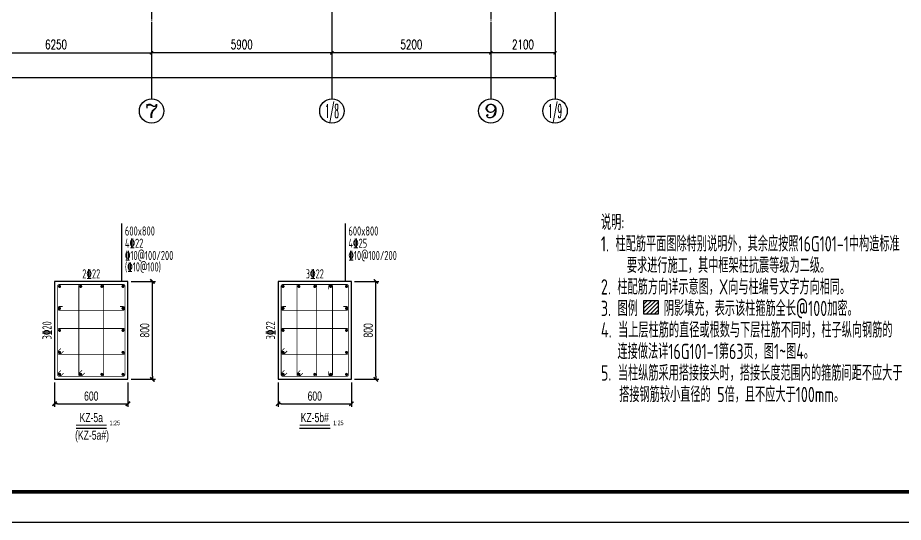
# Model space of a CAD drawing. Extents: x -441005 to 725361, y -182459 to 319313.
# Drawn here: x 6471 to 35442, y -86950 to -70450 of the extents above; entities that cross this region are included whole.
import ezdxf
from ezdxf.enums import TextEntityAlignment as Align

# ---------------------------------------------------------------- set-up
doc = ezdxf.new("R2010")
doc.units = 0
doc.header["$LTSCALE"] = 100
doc.linetypes.add('DOTE', pattern=[2.42, 2, -0.2, 0.02, -0.2])
doc.layers.get('0').update_dxf_attribs({"linetype": 'CONTINUOUS'})
doc.layers.get('Defpoints').update_dxf_attribs({"linetype": 'CONTINUOUS'})
for name, color, linetype in [('AXIS', 3, 'CONTINUOUS'), ('AXIS_TEXT', 7, 'CONTINUOUS'), ('DOTE', 8, 'DOTE'), ('link', 6, 'CONTINUOUS'), ('outline', 7, 'CONTINUOUS'), ('REIN', 1, 'CONTINUOUS'), ('S说明&图名', 4, 'CONTINUOUS'), ('z-计算配筋', 7, 'CONTINUOUS'), ('z-详图标注', 3, 'CONTINUOUS'), ('图框', 7, 'CONTINUOUS')]:
    doc.layers.add(name, color=color, linetype=linetype)
doc.styles.add('_TCH_AXIS', font='COMPLEX', dxfattribs={"bigfont": 'GBCBIG'})
doc.styles.add('_TCH_DIM_T3', font='simplex_.ttf', dxfattribs={"width": 0.705882, "bigfont": 'GBCBIG'})
doc.styles.add('BW_Dim', font='Bweng.shx', dxfattribs={"width": 0.7, "bigfont": 'hztxt.shx'})
doc.styles.add('BW_Label', font='Bweng.shx', dxfattribs={"width": 0.7, "bigfont": 'hztxt.shx'})
doc.styles.add('BW_Rein', font='Tssdeng.shx', dxfattribs={"width": 0.7, "bigfont": 'hztxt.shx'})
doc.styles.add('COMPLEX', font='COMPLEX')
doc.styles.add('TSSD_Rein', font='Tssdeng.shx', dxfattribs={"width": 0.7, "bigfont": '1.shx'})
doc.dimstyles.new('_TCH_ARCH&&100', dxfattribs={"dimtxt": 297.5, "dimasz": 100, "dimexe": 250, "dimexo": 300, "dimgap": 126.25, "dimtad": 1, "dimdec": 0, "dimzin": 0, "dimdsep": 46, "dimtxsty": '_TCH_DIM_T3', "dimblk": 'ARCHTICK', "dimcen": 0.09, "dimclrt": 7, "dimazin": 2, "dimtfac": 1, "dimtdec": 0, "dimtix": 1, "dimtmove": 2, "dimatfit": 3, "dimfxl": 0, "dimtolj": 1, "dimtzin": 0, "dimarcsym": 0})
doc.dimstyles.new('Cyz_25_100', dxfattribs={"dimtxt": 300, "dimasz": 100, "dimexe": 100, "dimexo": 100, "dimgap": 100, "dimtad": 1, "dimdec": 0, "dimlfac": 0.25, "dimzin": 0, "dimdsep": 46, "dimtxsty": 'BW_Dim', "dimblk": '_bwk', "dimcen": 0, "dimclrt": 7, "dimadec": 0, "dimazin": 0, "dimtfac": 1, "dimtdec": 0, "dimtix": 1, "dimtmove": 2, "dimatfit": 0, "dimfxl": 0, "dimtolj": 1, "dimtzin": 0, "dimarcsym": 0})

# ---------------------------------------------------------------- blocks, each defined once
blk = doc.blocks.new('_AXISO')
blk.add_circle((0, 0), 0.5)
at = {"layer": 'AXIS_TEXT', "style": 'COMPLEX', "width": 1.041667}
blk.add_attdef('A', text='', height=0.56, dxfattribs=at).set_placement((-0.25, -0.28), (0.25, -0.28), align=Align.FIT)
blk = doc.blocks.new('_ArchTick')
at = {"color": 0, "linetype": 'ByBlock', "const_width": 0.4}
blk.add_lwpolyline([(-0.5, -0.5), (0.5, 0.5)], dxfattribs=at)
blk = doc.blocks.new('*D911')
at = {"layer": 'AXIS', "color": 0, "lineweight": -2}
for p, q in [((4600, -70900), (4600, -71850)), ((10850, -70900), (10850, -71850)), ((4600, -71600), (10850, -71600))]:
    blk.add_line(p, q, dxfattribs=at)
at = {"layer": 'Defpoints', "color": 0}
for p in [(4600, -70600), (10850, -70600), (10850, -71600)]:
    blk.add_point(p, dxfattribs=at)
at = {"layer": 'AXIS', "color": 0, "lineweight": -2, "xscale": 100, "yscale": 100, "zscale": 100, "rotation": 180}
blk.add_blockref('_ArchTick', (4600, -71600), dxfattribs=at)
at = {"layer": 'AXIS', "color": 0, "lineweight": -2, "xscale": 100, "yscale": 100, "zscale": 100}
blk.add_blockref('_ArchTick', (10850, -71600), dxfattribs=at)
at = {"layer": 'AXIS', "color": 7, "insert": (7725, -71325), "char_height": 297.5, "attachment_point": 5, "style": '_TCH_DIM_T3'}
blk.add_mtext('\\A1;6250', dxfattribs=at)
blk = doc.blocks.new('*D916')
at = {"layer": 'AXIS', "color": 0, "lineweight": -2}
for p, q in [((16750, -70900), (16750, -71850)), ((21950, -70900), (21950, -71850)), ((21950, -71600), (16750, -71600))]:
    blk.add_line(p, q, dxfattribs=at)
at = {"layer": 'Defpoints', "color": 0}
for p in [(16750, -70600), (21950, -70600), (16750, -71600)]:
    blk.add_point(p, dxfattribs=at)
at = {"layer": 'AXIS', "color": 0, "lineweight": -2, "xscale": 100, "yscale": 100, "zscale": 100, "rotation": 180}
blk.add_blockref('_ArchTick', (16750, -71600), dxfattribs=at)
at = {"layer": 'AXIS', "color": 0, "lineweight": -2, "xscale": 100, "yscale": 100, "zscale": 100}
blk.add_blockref('_ArchTick', (21950, -71600), dxfattribs=at)
at = {"layer": 'AXIS', "color": 7, "insert": (19350, -71325), "char_height": 297.5, "attachment_point": 5, "style": '_TCH_DIM_T3'}
blk.add_mtext('\\A1;5200', dxfattribs=at)
blk = doc.blocks.new('*D917')
at = {"layer": 'AXIS', "color": 0, "lineweight": -2}
for p, q in [((10850, -70900), (10850, -71850)), ((16750, -70900), (16750, -71850)), ((16750, -71600), (10850, -71600))]:
    blk.add_line(p, q, dxfattribs=at)
at = {"layer": 'Defpoints', "color": 0}
for p in [(10850, -70600), (16750, -70600), (10850, -71600)]:
    blk.add_point(p, dxfattribs=at)
at = {"layer": 'AXIS', "color": 0, "lineweight": -2, "xscale": 100, "yscale": 100, "zscale": 100, "rotation": 180}
blk.add_blockref('_ArchTick', (10850, -71600), dxfattribs=at)
at = {"layer": 'AXIS', "color": 0, "lineweight": -2, "xscale": 100, "yscale": 100, "zscale": 100}
blk.add_blockref('_ArchTick', (16750, -71600), dxfattribs=at)
at = {"layer": 'AXIS', "color": 7, "insert": (13800, -71325), "char_height": 297.5, "attachment_point": 5, "style": '_TCH_DIM_T3'}
blk.add_mtext('\\A1;5900', dxfattribs=at)
blk = doc.blocks.new('*D918')
at = {"layer": 'AXIS', "color": 0, "lineweight": -2}
for p, q in [((-29800, -70900), (-29800, -72650)), ((24050, -70900), (24050, -72650)), ((-29800, -72400), (24050, -72400))]:
    blk.add_line(p, q, dxfattribs=at)
at = {"layer": 'Defpoints', "color": 0}
for p in [(-29800, -70600), (24050, -70600), (24050, -72400)]:
    blk.add_point(p, dxfattribs=at)
at = {"layer": 'AXIS', "color": 0, "lineweight": -2, "xscale": 100, "yscale": 100, "zscale": 100, "rotation": 180}
blk.add_blockref('_ArchTick', (-29800, -72400), dxfattribs=at)
at = {"layer": 'AXIS', "color": 0, "lineweight": -2, "xscale": 100, "yscale": 100, "zscale": 100}
blk.add_blockref('_ArchTick', (24050, -72400), dxfattribs=at)
at = {"layer": 'AXIS', "color": 7, "insert": (-2875, -72125), "char_height": 297.5, "attachment_point": 5, "style": '_TCH_DIM_T3'}
blk.add_mtext('\\A1;53850', dxfattribs=at)
blk = doc.blocks.new('*D923')
at = {"layer": 'AXIS', "color": 0, "lineweight": -2}
for p, q in [((21950, -70900), (21950, -71850)), ((24050, -70900), (24050, -71850)), ((24050, -71600), (21950, -71600))]:
    blk.add_line(p, q, dxfattribs=at)
at = {"layer": 'Defpoints', "color": 0}
for p in [(21950, -70600), (24050, -70600), (21950, -71600)]:
    blk.add_point(p, dxfattribs=at)
at = {"layer": 'AXIS', "color": 0, "lineweight": -2, "xscale": 100, "yscale": 100, "zscale": 100, "rotation": 180}
blk.add_blockref('_ArchTick', (21950, -71600), dxfattribs=at)
at = {"layer": 'AXIS', "color": 0, "lineweight": -2, "xscale": 100, "yscale": 100, "zscale": 100}
blk.add_blockref('_ArchTick', (24050, -71600), dxfattribs=at)
at = {"layer": 'AXIS', "color": 7, "insert": (23000, -71325), "char_height": 297.5, "attachment_point": 5, "style": '_TCH_DIM_T3'}
blk.add_mtext('\\A1;2100', dxfattribs=at)
blk = doc.blocks.new('_bwk')
blk.add_line((-1, 0), (0, 0))
blk.add_lwpolyline([(-0.7, -0.7, 0.5, 0.5, 0), (0.7, 0.7, 0.5, 0.5, 0)], format="xyseb")
blk = doc.blocks.new('*D1196')
at = {"layer": 'Defpoints', "color": 0}
for p in [(17389, -79075), (18189, -79075), (17389, -82275)]:
    blk.add_point(p, dxfattribs=at)
at = {"layer": 'z-详图标注', "color": 0, "lineweight": -2}
for p, q in [((17489, -79075), (18289, -79075)), ((18189, -82175), (18189, -79175)), ((17489, -82275), (18289, -82275))]:
    blk.add_line(p, q, dxfattribs=at)
at = {"layer": 'z-详图标注', "color": 0, "lineweight": -2, "xscale": 100, "yscale": 100, "zscale": 100}
for p, rotation in [((18189, -79075), 90), ((18189, -82275), 270)]:
    blk.add_blockref('_bwk', p, dxfattribs=dict(at, rotation=rotation))
at = {"layer": 'z-详图标注', "color": 7, "insert": (17939, -80675), "char_height": 300, "attachment_point": 5, "rotation": 90, "style": 'BW_Dim'}
blk.add_mtext('\\A1;800', dxfattribs=at)
blk = doc.blocks.new('*D1197')
at = {"layer": 'Defpoints', "color": 0}
for p in [(14989, -82275), (17389, -82275), (17389, -83075)]:
    blk.add_point(p, dxfattribs=at)
at = {"layer": 'z-详图标注', "color": 0, "lineweight": -2}
for p, q in [((14989, -82375), (14989, -83175)), ((17389, -82375), (17389, -83175)), ((15089, -83075), (17289, -83075))]:
    blk.add_line(p, q, dxfattribs=at)
at = {"layer": 'z-详图标注', "color": 0, "lineweight": -2, "xscale": 100, "yscale": 100, "zscale": 100, "rotation": 180}
blk.add_blockref('_bwk', (14989, -83075), dxfattribs=at)
at = {"layer": 'z-详图标注', "color": 0, "lineweight": -2, "xscale": 100, "yscale": 100, "zscale": 100}
blk.add_blockref('_bwk', (17389, -83075), dxfattribs=at)
at = {"layer": 'z-详图标注', "color": 7, "insert": (16189, -82825), "char_height": 300, "attachment_point": 5, "style": 'BW_Dim'}
blk.add_mtext('\\A1;600', dxfattribs=at)
blk = doc.blocks.new('*D1198')
at = {"layer": 'Defpoints', "color": 0}
for p in [(10077, -79075), (10877, -79075), (10077, -82275)]:
    blk.add_point(p, dxfattribs=at)
at = {"layer": 'z-详图标注', "color": 0, "lineweight": -2}
for p, q in [((10177, -79075), (10977, -79075)), ((10877, -82175), (10877, -79175)), ((10177, -82275), (10977, -82275))]:
    blk.add_line(p, q, dxfattribs=at)
at = {"layer": 'z-详图标注', "color": 0, "lineweight": -2, "xscale": 100, "yscale": 100, "zscale": 100}
for p, rotation in [((10877, -79075), 90), ((10877, -82275), 270)]:
    blk.add_blockref('_bwk', p, dxfattribs=dict(at, rotation=rotation))
at = {"layer": 'z-详图标注', "color": 7, "insert": (10627, -80675), "char_height": 300, "attachment_point": 5, "rotation": 90, "style": 'BW_Dim'}
blk.add_mtext('\\A1;800', dxfattribs=at)
blk = doc.blocks.new('*D1199')
at = {"layer": 'Defpoints', "color": 0}
for p in [(7677, -82275), (10077, -82275), (10077, -83075)]:
    blk.add_point(p, dxfattribs=at)
at = {"layer": 'z-详图标注', "color": 0, "lineweight": -2}
for p, q in [((7677, -82375), (7677, -83175)), ((10077, -82375), (10077, -83175)), ((7777, -83075), (9977, -83075))]:
    blk.add_line(p, q, dxfattribs=at)
at = {"layer": 'z-详图标注', "color": 0, "lineweight": -2, "xscale": 100, "yscale": 100, "zscale": 100, "rotation": 180}
blk.add_blockref('_bwk', (7677, -83075), dxfattribs=at)
at = {"layer": 'z-详图标注', "color": 0, "lineweight": -2, "xscale": 100, "yscale": 100, "zscale": 100}
blk.add_blockref('_bwk', (10077, -83075), dxfattribs=at)
at = {"layer": 'z-详图标注', "color": 7, "insert": (8877, -82825), "char_height": 300, "attachment_point": 5, "style": 'BW_Dim'}
blk.add_mtext('\\A1;600', dxfattribs=at)
blk = doc.blocks.new('A2+1_2')
at = {"layer": '图框'}
blk.add_lwpolyline([(0, 0), (89100, 0), (89100, 42000), (0, 42000)], close=True, dxfattribs=at)
at = {"layer": '图框', "const_width": 120}
blk.add_lwpolyline([(2500, 1000), (88100, 1000), (88100, 41000), (2500, 41000)], close=True, dxfattribs=at)

msp = doc.modelspace()

# ---------------------------------------------------------------- hatches: boundary and pattern name
at = {"layer": 'S说明&图名'}
h = msp.add_hatch(dxfattribs=at)
h.set_pattern_fill('ANSI31', color=2, scale=30, style=0)
h.set_pattern_definition([(45, (-881071.56, -317825.38), (-67.351921, 67.351921), [])])
h.paths.add_polyline_path([(27427.9, -80147.2), (27427.9, -79694.2), (26956.1, -79694.2), (26956.1, -80147.2)])

# ---------------------------------------------------------------- linework, layer by layer
at = {"layer": 'AXIS'}
for p, q in [((10850, -70600), (10850, -73100)), ((16750, -70600), (16750, -73100)), ((21950, -70600), (21950, -73100)), ((24050, -70600), (24050, -73100))]:
    msp.add_line(p, q, dxfattribs=at)
at = {"layer": 'DOTE', "ltscale": 2}
for p, q in [((10850, -55100), (10850, -70600)), ((21950, -55100), (21950, -70600)), ((16750, -64400), (16750, -70600)), ((24050, -64400), (24050, -70600))]:
    msp.add_line(p, q, dxfattribs=at)
at = {"layer": 'link', "color": 1, "const_width": 25}
for points in [[(7971.9, -82069), (7879.9, -82160.9, -0.1989124), (7846, -82175), (7825.5, -82175, -0.4142136), (7777.5, -82127), (7777.5, -79223, -0.4142136), (7825.5, -79175), (9929.5, -79175, -0.4142136), (9977.5, -79223), (9977.5, -82127, -0.4142136), (9929.5, -82175), (7825.5, -82175, -0.4142136), (7777.5, -82127), (7777.5, -82106.5, -0.1989124), (7791.5, -82072.6), (7883.5, -81980.6)], [(15283.6, -82069), (15191.7, -82160.9, -0.1989124), (15157.8, -82175), (15137.3, -82175, -0.4142136), (15089.3, -82127), (15089.3, -79223, -0.4142136), (15137.3, -79175), (17241.3, -79175, -0.4142136), (17289.3, -79223), (17289.3, -82127, -0.4142136), (17241.3, -82175), (15137.3, -82175, -0.4142136), (15089.3, -82127), (15089.3, -82106.5, -0.1989124), (15103.3, -82072.6), (15195.3, -81980.6)]]:
    msp.add_lwpolyline(points, format="xyb", dxfattribs=at)
at = {"layer": 'link', "const_width": 25}
for points in [[(8663.5, -82069), (8571.6, -82160.9, -0.1989124), (8537.7, -82175), (8517.2, -82175, -0.4142136), (8469.2, -82127), (8469.2, -79223, -0.4142136), (8517.2, -79175), (9237.8, -79175, -0.4142136), (9285.8, -79223), (9285.8, -82127, -0.4142136), (9237.8, -82175), (8517.2, -82175, -0.4142136), (8469.2, -82127), (8469.2, -82106.5, -0.1989124), (8483.2, -82072.6), (8575.1, -81980.6)], [(15802.4, -82069), (15710.5, -82160.9, -0.1989124), (15676.5, -82175), (15656, -82175, -0.4142136), (15608, -82127), (15608, -79223, -0.4142136), (15656, -79175), (16203.8, -79175, -0.4142136), (16251.8, -79223), (16251.8, -82127, -0.4142136), (16203.8, -82175), (15656, -82175, -0.4142136), (15608, -82127), (15608, -82106.5, -0.1989124), (15622.1, -82072.6), (15714, -81980.6)], [(16645.5, -79337.5), (16645.5, -79237.5, -1), (16770.5, -79237.5), (16770.5, -82112.5, -1), (16645.5, -82112.5), (16645.5, -82012.5)], [(9815, -79893.8), (9915, -79893.8, -1), (9915, -80018.8), (7840, -80018.8, -1), (7840, -79893.8), (7940, -79893.8)], [(17126.8, -79893.8), (17226.8, -79893.8, -1), (17226.8, -80018.8), (15151.8, -80018.8, -1), (15151.8, -79893.8), (15251.8, -79893.8)], [(7883.5, -81261.9), (7791.5, -81353.8, 0.1989124), (7777.5, -81387.7), (7777.5, -81408.3, 0.4142136), (7825.5, -81456.3), (9929.5, -81456.3, 0.4142136), (9977.5, -81408.3), (9977.5, -80660.5, 0.4142136), (9929.5, -80612.5), (7825.5, -80612.5, 0.4142136), (7777.5, -80660.5), (7777.5, -81408.3, 0.4142136), (7825.5, -81456.3), (7846, -81456.3, 0.1989124), (7879.9, -81442.2), (7971.9, -81350.3)], [(15195.3, -81261.9), (15103.3, -81353.8, 0.1989124), (15089.3, -81387.7), (15089.3, -81408.3, 0.4142136), (15137.3, -81456.3), (17241.3, -81456.3, 0.4142136), (17289.3, -81408.3), (17289.3, -80660.5, 0.4142136), (17241.3, -80612.5), (15137.3, -80612.5, 0.4142136), (15089.3, -80660.5), (15089.3, -81408.3, 0.4142136), (15137.3, -81456.3), (15157.8, -81456.3, 0.1989124), (15191.7, -81442.2), (15283.6, -81350.3)]]:
    msp.add_lwpolyline(points, format="xyb", dxfattribs=at)
at = {"layer": 'outline'}
for points in [[(7677.5, -82275), (10077.5, -82275), (10077.5, -79075), (7677.5, -79075)], [(14989.3, -82275), (17389.3, -82275), (17389.3, -79075), (14989.3, -79075)]]:
    msp.add_lwpolyline(points, close=True, dxfattribs=at)
at = {"layer": 'REIN', "const_width": 50}
for points in [[(7815, -79237.5, 1), (7865, -79237.5, 1)], [(8506.7, -79237.5, 1), (8556.7, -79237.5, 1)], [(9198.3, -79237.5, 1), (9248.3, -79237.5, 1)], [(9890, -79237.5, 1), (9940, -79237.5, 1)], [(15126.8, -79237.5, 1), (15176.8, -79237.5, 1)], [(15645.5, -79237.5, 1), (15695.5, -79237.5, 1)], [(16164.3, -79237.5, 1), (16214.3, -79237.5, 1)], [(16683, -79237.5, 1), (16733, -79237.5, 1)], [(17201.8, -79237.5, 1), (17251.8, -79237.5, 1)], [(7815, -79956.3, 1), (7865, -79956.3, 1)], [(9890, -79956.3, 1), (9940, -79956.3, 1)], [(15126.8, -79956.3, 1), (15176.8, -79956.3, 1)], [(17201.8, -79956.3, 1), (17251.8, -79956.3, 1)], [(7815, -80675, 1), (7865, -80675, 1)], [(9890, -80675, 1), (9940, -80675, 1)], [(15126.8, -80675, 1), (15176.8, -80675, 1)], [(17201.8, -80675, 1), (17251.8, -80675, 1)], [(7815, -81393.8, 1), (7865, -81393.8, 1)], [(9890, -81393.8, 1), (9940, -81393.8, 1)], [(15126.8, -81393.8, 1), (15176.8, -81393.8, 1)], [(17201.8, -81393.8, 1), (17251.8, -81393.8, 1)], [(7815, -82112.5, 1), (7865, -82112.5, 1)], [(8506.7, -82112.5, 1), (8556.7, -82112.5, 1)], [(9198.3, -82112.5, 1), (9248.3, -82112.5, 1)], [(9890, -82112.5, 1), (9940, -82112.5, 1)], [(15126.8, -82112.5, 1), (15176.8, -82112.5, 1)], [(15645.5, -82112.5, 1), (15695.5, -82112.5, 1)], [(16164.3, -82112.5, 1), (16214.3, -82112.5, 1)], [(16683, -82112.5, 1), (16733, -82112.5, 1)], [(17201.8, -82112.5, 1), (17251.8, -82112.5, 1)]]:
    msp.add_lwpolyline(points, format="xyb", close=True, dxfattribs=at)
at = {"layer": 'S说明&图名'}
msp.add_lwpolyline([(26956.1, -79694.2), (27427.9, -79694.2), (27427.9, -80147.2), (26956.1, -80147.2)], close=True, dxfattribs=at)
at = {"layer": 'z-计算配筋'}
for p, q in [((9877.5, -79075), (9877.5, -77175)), ((17189.3, -79075), (17189.3, -77175)), ((8377.7, -83875), (9377.3, -83875)), ((15689.5, -83875), (16689.1, -83875))]:
    msp.add_line(p, q, dxfattribs=at)
at = {"layer": 'z-计算配筋', "const_width": 30}
for points in [[(8377.7, -83775), (9377.3, -83775)], [(15689.5, -83775), (16689.1, -83775)]]:
    msp.add_lwpolyline(points, dxfattribs=at)

# ---------------------------------------------------------------- block references
msp.add_blockref('A2+1_2', (-40300, -86950))
at = {"layer": 'AXIS'}
ref = msp.add_blockref('_AXISO', (10850, -73500), dxfattribs=dict(at, xscale=800, yscale=800, zscale=800))
ref.add_attrib('A', '7', dxfattribs={"layer": 'AXIS_TEXT', "height": 452.5, "style": '_TCH_AXIS', "width": 1.5}).set_placement((10623.7, -73726.3), (11076.3, -73726.3), align=Align.FIT)
ref = msp.add_blockref('_AXISO', (16750, -73500), dxfattribs=dict(at, xscale=800, yscale=800, zscale=800))
ref.add_attrib('A', '1/8', dxfattribs={"layer": 'AXIS_TEXT', "height": 452.55, "style": '_TCH_AXIS', "width": 0.411765}).set_placement((16523.7, -73726.3), (16976.3, -73726.3), align=Align.FIT)
ref = msp.add_blockref('_AXISO', (21950, -73500), dxfattribs=dict(at, xscale=800, yscale=800, zscale=800))
ref.add_attrib('A', '9', dxfattribs={"layer": 'AXIS_TEXT', "height": 452.5, "style": '_TCH_AXIS', "width": 1.5}).set_placement((21723.7, -73726.3), (22176.3, -73726.3), align=Align.FIT)
ref = msp.add_blockref('_AXISO', (24050, -73500), dxfattribs=dict(at, xscale=800, yscale=800, zscale=800))
ref.add_attrib('A', '1/9', dxfattribs={"layer": 'AXIS_TEXT', "height": 452.55, "style": '_TCH_AXIS', "width": 0.411765}).set_placement((23823.7, -73726.3), (24276.3, -73726.3), align=Align.FIT)

# ---------------------------------------------------------------- texts
at = {"layer": 'S说明&图名', "style": 'TSSD_Rein', "width": 0.7}
for s, p in [('说明:', (25550, -77390.4)), ('1. 柱配筋平面图除特别说明外，其余应按照16G101-1中构造标准', (25550, -78094.2)), ('2. 柱配筋方向详示意图，X向与柱编号文字方向相同。', (25550, -79501.9)), ('3. 图例    阴影填充，表示该柱箍筋全长@100加密。', (25550, -80205.8)), ('4. 当上层柱筋的直径或根数与下层柱筋不同时，柱子纵向钢筋的', (25550.8, -80909.6)), ('5. 当柱纵筋采用搭接接头时，搭接长度范围内的箍筋间距不应大于', (25551.5, -82317.3)), ('搭接钢筋较小直径的 5倍，且不应大于100mm。', (26148.7, -83021.2))]:
    msp.add_text(s, height=500, dxfattribs=at).set_placement(p)
at = {"layer": 'S说明&图名', "color": 1, "style": 'TSSD_Rein', "width": 0.7}
msp.add_text('    要求进行施工，其中框架柱抗震等级为二级。', height=500, dxfattribs=at).set_placement((25550, -78798.1))
at = {"layer": 'S说明&图名', "color": 6, "style": 'TSSD_Rein', "width": 0.7}
msp.add_text('连接做法详16G101-1第63页，图1~图4。', height=500, dxfattribs=at).set_placement((26093.1, -81613.5))
at = {"layer": 'z-计算配筋', "width": 0.7}
for s, height, style, p in [('600x800', 300, 'BW_Rein', (9977.5, -77575)), ('600x800', 300, 'BW_Rein', (17289.3, -77575)), ('4%%13222', 300, 'BW_Rein', (9977.5, -77975)), ('4%%13225', 300, 'BW_Rein', (17289.3, -77975)), ('%%13210@100/200', 300, 'BW_Rein', (9977.5, -78375)), ('%%13210@100/200', 300, 'BW_Rein', (17289.3, -78375)), ('(%%13210@100)', 300, 'BW_Rein', (9977.5, -78750)), ('1:25', 150, 'BW_Label', (9477.3, -83775)), ('1:25', 150, 'BW_Label', (16789.1, -83775))]:
    msp.add_text(s, height=height, dxfattribs=dict(at, style=style)).set_placement(p)
for s, style, p in [('2%%13222', 'BW_Rein', (8877.5, -78975)), ('3%%13222', 'BW_Rein', (16189.3, -78975)), ('KZ-5a', 'BW_Label', (8877.5, -83675)), ('KZ-5b#', 'BW_Label', (16189.3, -83675)), ('(KZ-5a#)', 'BW_Label', (8902.5, -84250))]:
    msp.add_text(s, height=300, dxfattribs=dict(at, style=style)).set_placement(p, align=Align.CENTER)
at = {"layer": 'z-计算配筋', "style": 'BW_Rein', "width": 0.7}
for s, p in [('3%%13220', (7577.5, -80675)), ('3%%13222', (14889.3, -80675))]:
    msp.add_text(s, height=300, rotation=90, dxfattribs=at).set_placement(p, align=Align.CENTER)

# ---------------------------------------------------------------- dimensions: what is measured, and where the dimension line sits
at = {"layer": 'AXIS'}
for p1, p2, distance, picture, middle in [((-29800, -70600), (24050, -70600), -1800, '*D918', (-2875, -72125)), ((4600, -70600), (10850, -70600), -1000, '*D911', (7725, -71325)), ((16750, -70600), (10850, -70600), 1000, '*D917', (13800, -71325)), ((21950, -70600), (16750, -70600), 1000, '*D916', (19350, -71325)), ((24050, -70600), (21950, -70600), 1000, '*D923', (23000, -71325))]:
    dim = msp.add_aligned_dim(p1=p1, p2=p2, distance=distance, dimstyle='_TCH_ARCH&&100', dxfattribs=at)
    dim.commit()
    dim.dimension.update_dxf_attribs({"geometry": picture, "text_midpoint": middle})
at = {"layer": 'z-详图标注'}
for base, p1, p2, picture, middle in [((10877.5, -79075), (10077.5, -82275), (10077.5, -79075), '*D1198', (10627.5, -80675)), ((18189.3, -79075), (17389.3, -82275), (17389.3, -79075), '*D1196', (17939.3, -80675))]:
    dim = msp.add_linear_dim(base=base, p1=p1, p2=p2, angle=90, dimstyle='Cyz_25_100', dxfattribs=at)
    dim.commit()
    dim.dimension.update_dxf_attribs({"geometry": picture, "text_midpoint": middle})
for base, p1, p2, picture, middle in [((10077.5, -83075), (7677.5, -82275), (10077.5, -82275), '*D1199', (8877.5, -82825)), ((17389.3, -83075), (14989.3, -82275), (17389.3, -82275), '*D1197', (16189.3, -82825))]:
    dim = msp.add_linear_dim(base=base, p1=p1, p2=p2, dimstyle='Cyz_25_100', dxfattribs=at)
    dim.commit()
    dim.dimension.update_dxf_attribs({"geometry": picture, "text_midpoint": middle})

doc.saveas('drawing.dxf')
